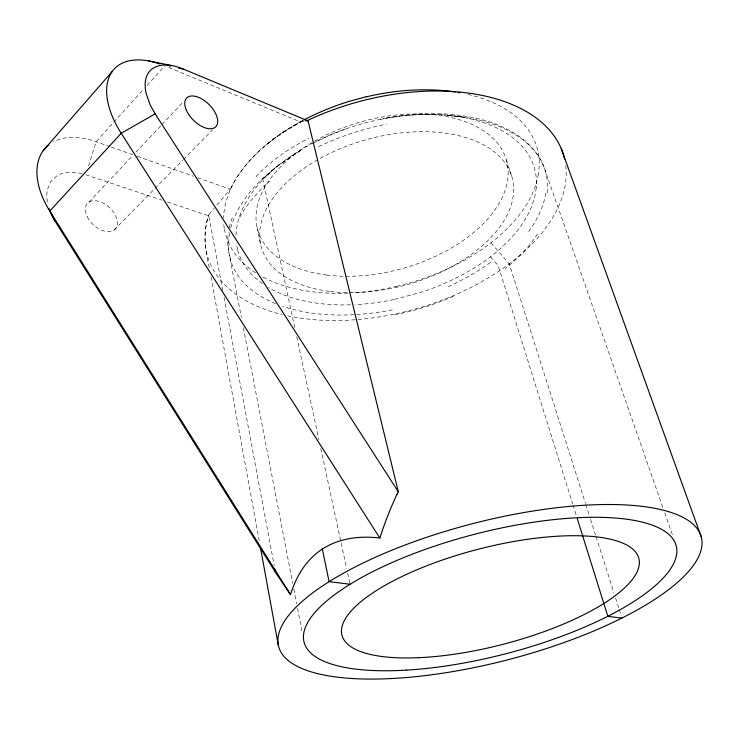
<?xml version="1.0" encoding="UTF-8"?>
<svg xmlns="http://www.w3.org/2000/svg" width="739" height="739" viewBox="0 0 739 739"><rect width="100%" height="100%" fill="white"/><g stroke="black" fill="none" stroke-linecap="round" stroke-linejoin="round"><path stroke-width="0.55" stroke-dasharray="3.69 2.77" d="M222.772 290.547L208.795 215.825L208.851 214.698L214.171 208.25M236.064 235.233L236.24 231.778A157.638 91.257 -15.6 0 1 243.039 207.807C257.006 179.291 283.333 159.024 310.713 144.253A157.342 90.962 -15.5 0 1 348.217 128.096C390.238 113.695 436.232 110.028 479.629 120.263C506.612 126.655 535.498 141.823 544.902 169.702L663.206 508.478M536.302 187.678L534.796 196.694L531.923 205.765A157.887 91.608 -15.4 0 1 519.323 228.139C501.984 251.168 477.505 267.823 451.732 280.136A158.081 91.839 -15.5 0 1 420.131 292.598L393.767 299.609M229.561 232.97L228.369 244.729L229.164 254.105L241.394 317.484M538.519 174.062L536.181 183.771M230.716 227.945C240.905 192.51 271.712 168.03 301.928 149.638L276.312 166.986L265.569 176.39L278.982 164.871M88.532 165.942L96.116 141.722L143.948 88.874M216.841 205.045L230.254 189.267L197.803 177.757M147.033 85.465L164.779 65.854M88.846 202.172L132.835 155.467M135.976 152.132L161.111 125.445M161.896 124.605L183.891 101.252M114.175 229.995L182.644 160.308M183.448 159.485L212.453 129.972M303.286 120.263A164.15 96.901 -15.6 0 0 294.205 125.316C269.772 139.782 246.891 158.793 233.154 184.066A164.381 97.123 -15.7 0 0 223.594 217.903M262.594 178.773L268.525 174.025M396.861 286.326L410.662 282.649A164.705 97.566 -15.6 0 0 456.684 264.386C479.666 252.544 501.273 237.173 517.697 217.026A164.557 97.382 -15.5 0 0 536.172 183.771M256.664 153.444L257.144 153.084M303.239 120.374L280.552 133.971L266.095 144.927L276.598 136.78L288.062 129.076L300.394 121.88L304.865 121.002M312.754 143.209L332.716 133.925L348.217 128.096M303.581 121.224L300.394 121.88L165.841 66.298M465.136 117.427L458.263 116.531M169.092 66.584L171.245 66.953M82.103 173.637L74.962 172.335L67.452 172.399A52.663 32.969 42.5 0 0 56.82 175.891L50.723 181.591L47.398 189.627A52.626 32.913 42.5 0 0 47.379 202.061M85.77 174.746L161.98 200.195M167.43 202.015L208.795 215.825M110.185 146.701L96.116 141.722A77.179 47.462 42.7 0 0 53.217 141.879M111.266 147.089L132.9 154.756M137.223 156.289L193.47 176.224M490.936 242.808L509.226 263.841L585.445 503.324M490.474 256.756L498.151 265.569L572.651 503.887M664.731 512.838L672.721 535.72M506.307 159.901L511.924 176.806M585.787 504.395L589.528 516.155M590.553 519.36L595.754 535.71M596.096 536.8L613.897 592.706M615.578 597.999L618.949 608.594M619.282 609.657L621.305 616.012M572.984 504.94L576.623 516.579M262.668 178.699L294.824 327.931M296.736 336.79L318.906 439.677M320.791 448.416L346.73 568.799M347.681 573.215L349.824 583.145M257.089 227.464L260.682 244.766M237.533 249.57L236.397 243.085M243.362 327.673L292.727 583.441M293.817 589.103L296.653 603.818M297.531 608.345L302.112 632.113M224.037 297.346L274.215 565.668M209.294 267.712C205.22 250.373 202.652 231.889 208.851 214.698A185.073 107.469 -15.5 0 0 282.187 314.583M210.948 276.774L259.241 540.911M223.778 224.684L224.379 229.404M230.319 189.267A158.238 93.585 -15.5 0 1 256.618 153.426A158.626 93.816 -15.5 0 1 300.431 121.917M565.769 165.739A185.073 107.469 -15.5 0 1 477.57 284.016A185.073 107.469 -15.5 0 1 287.794 315.867M467.944 94.426A161.555 95.516 -15.6 0 1 538.371 174.09M396.843 286.242A161.545 95.507 -15.6 0 1 351.635 292.93M348.198 293.106A161.545 95.507 -15.6 0 1 261.735 276.451M255.592 272.802A161.545 95.507 -15.6 0 1 224.527 229.386M256.008 176.603A163.596 102.767 -12.2 0 1 308.819 138.359M318.583 146.655A163.467 89.077 -16.1 0 1 386.303 124.134M386.192 118.037A163.605 95.58 -15.6 0 1 547.313 192.842M545.761 193.055A163.421 93.751 -16.9 0 1 527.748 232.896M537.502 233.94A163.624 95.368 -13.6 0 1 505.245 268.58M239.741 217.266A163.744 91.978 -17.3 0 1 269.8 181.092M380.336 119.422A154.008 89.225 -15.5 0 1 536.246 187.688M490.557 262.474A163.762 84.07 -18.4 0 1 446.116 287.693M453.266 296.321A163.347 98.823 -14.9 0 1 392.557 315.073M392.317 309.835A163.633 92.56 -15.4 0 1 282.704 306.315M275.545 303.655A163.633 92.56 -15.4 0 1 230.134 258.632M230.476 258.539A163.384 94.278 -14.1 0 1 228.36 232.619M229.302 227.557A163.384 94.278 -14.1 0 1 232.48 217.22M393.767 299.572A154.026 89.253 -15.5 0 1 354.979 304.644M350.619 304.828A154.026 89.253 -15.5 0 1 268.617 287.61M262.354 283.573A154.026 89.253 -15.5 0 1 237.588 249.56M457.515 116.42L446.753 115.312L461.736 116.984L457.515 116.42M87.359 216.897A18.918 11.796 42.9 0 0 115.108 229.201A18.918 11.796 42.9 0 0 101.742 202.384A18.918 11.796 42.9 0 0 87.359 216.897M326.536 275.019A129.14 76.2 -15.6 0 0 507.859 167.633A129.14 76.2 -15.6 0 0 311.812 142.738A129.14 76.2 -15.6 0 0 326.536 275.019M330.287 291.462A130.166 75.313 -15.5 0 0 513.439 184.454A130.166 75.313 -15.5 0 0 316.264 160.594A130.166 75.313 -15.5 0 0 330.287 291.462"/><path stroke-width="1.11" d="M48.986 208.416L52.026 215.834L55.203 221.377L276.312 573.667A328.227 6.863 57.7 0 1 290.538 594.692C294.621 581.085 301.401 568.051 311.479 557.917A122.101 90.444 53.7 0 1 322.343 549.077A121.658 90.121 53.7 0 1 331.691 543.987C346.702 537.29 363.616 536.163 379.791 537.974L121.205 133.269A81.641 45.402 44.2 0 1 159.753 63.951M396.954 494.53L398.293 491.758L308.052 120.9L180.279 67.822L174.783 66.14L148.696 60.958M43.167 150.682L112.06 71.655M398.293 491.758L155.162 113.843L121.205 133.269L49.799 211.058L55.203 221.377M366.221 96.717L349.224 101.354A164.15 96.901 -15.6 0 0 304.219 119.773M305.752 120.854L307.11 120.651A185.073 107.469 -15.5 0 1 564.633 159.134M350.055 584.253L329.095 581.639L322.343 549.086M621.979 618.127L607.855 616.363L577.288 518.695M172.122 65.577L164.594 64.995A56.968 30.964 44.5 0 0 154.118 67.628C149.204 70.205 146.156 75.396 145.444 80.81A56.921 30.909 44.5 0 0 146.156 93.483L150.165 104.966L155.162 113.843M178.783 68.219L183.096 68.949M307.11 120.651L308.052 120.9M290.51 594.636L49.799 211.058A77.179 47.462 42.7 0 1 48.802 144.789M561.215 148.539L701.135 536.56M274.853 569.067L275.49 572.466M260.479 547.719L278.307 645.212M379.874 538.001A381.878 357.99 67.9 0 1 396.871 494.493M366.239 96.846A161.555 95.516 -15.6 0 1 455.224 92.015M458.014 92.458A161.555 95.516 -15.6 0 1 459.852 92.781M418.431 657.701A153.324 49.125 -14.5 0 0 639.355 561.668A153.324 49.125 -14.5 0 0 413.452 571.275A153.324 49.125 -14.5 0 0 418.431 657.701M186.404 110.287A20.452 11.067 44.8 0 0 214.864 127.514A20.452 11.067 44.8 0 0 202.421 99.322A20.452 11.067 44.8 0 0 186.404 110.287M391.624 678.541A218.31 70.307 -14.5 0 0 701.874 540.135A218.31 70.307 -14.5 0 0 376.373 556.827A218.31 70.307 -14.5 0 0 391.624 678.541M406.367 670.134A192.195 61.753 -14.5 0 0 676.573 547.525A192.195 61.753 -14.5 0 0 387.532 564.559A192.195 61.753 -14.5 0 0 406.367 670.134"/></g></svg>
